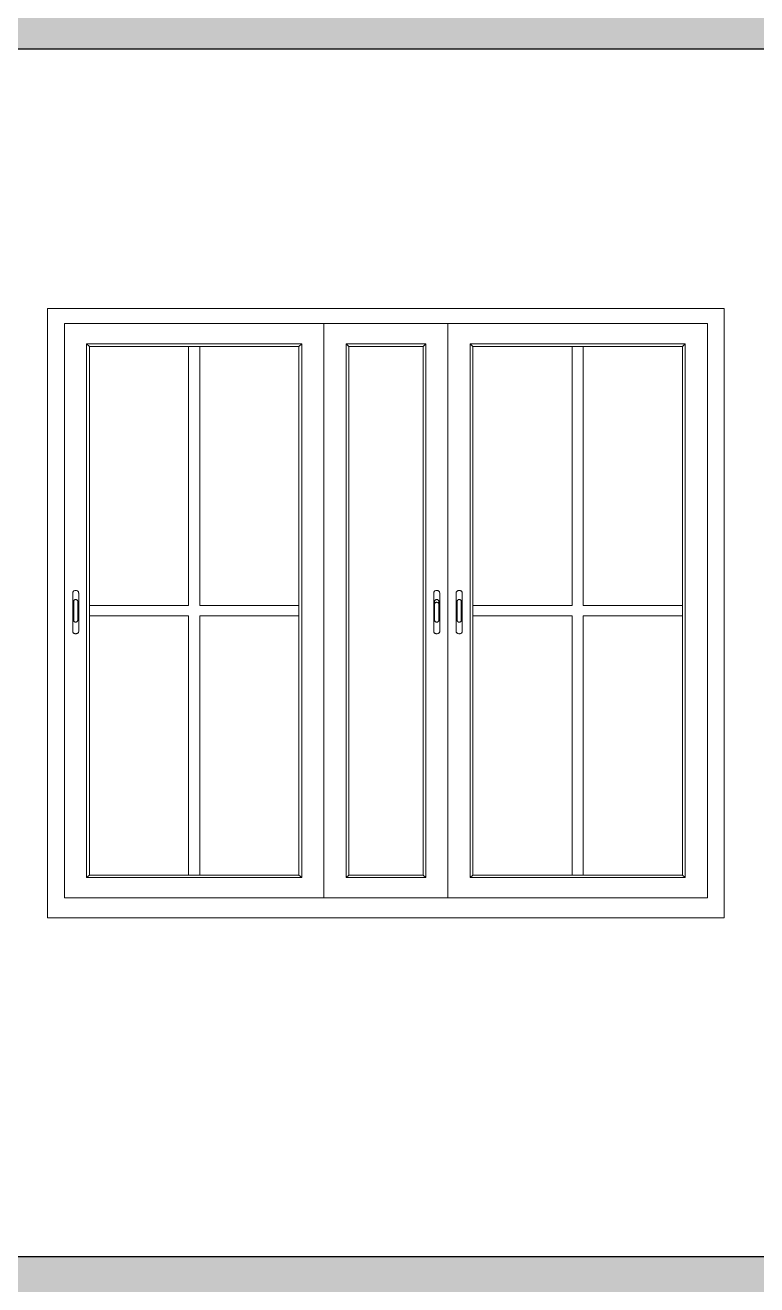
# Model space of a CAD drawing. Header units: inches. Extents: x -10117506 to -5032697, y -6529230 to -3254494.
# Drawn here: x -5063792.1 to -5063727.2, y -3264883.4 to -3264771.8 of the extents above; entities that cross this region are included whole.
import ezdxf

# ---------------------------------------------------------------- set-up
doc = ezdxf.new("R2010")
doc.units = ezdxf.units.IN
doc.header["$LTSCALE"] = 2
doc.header["$MEASUREMENT"] = 0
doc.linetypes.add('CENTER', pattern=[2, 1.25, -0.25, 0.25, -0.25])
doc.layers.get('0').update_dxf_attribs({"linetype": 'CONTINUOUS'})
for name, color, linetype, lineweight in [('Annotate-Bold.w', 187, 'CONTINUOUS', 18), ('Door-Window', 47, 'CONTINUOUS', 15), ('window', 4, 'CONTINUOUS', 13)]:
    doc.layers.add(name, color=color, linetype=linetype, lineweight=lineweight)
pattern_1 = [(50, (12864.6975, -5478.8364), (7.172601826, -0.62752135), [0.75, -8.25]), (355, (12864.6975, -5478.8364), (-1.387513336, 7.521921337), [0.6, -6.6]), (100.45144446, (12865.295, -5478.889), (5.785088467, 6.89439991), [0.63740192, -7.01142112]), (46.1842, (12864.6975, -5476.836), (10.672413307, -1.655192808), [1.125, -12.375]), (96.63563549, (12865.587, -5476.974), (9.346619457, 9.741186008), [0.95610342, -10.5171376]), (351.184164, (12864.698, -5476.836), (9.34661945, 9.741186003), [0.9, -9.90000001]), (21, (12865.6975, -5477.3364), (5.969070521, -4.0261889067), [0.75, -8.25]), (326, (12865.6975, -5477.3364), (2.433153319, 7.2515004505), [0.6, -6.6]), (71.45144474, (12866.195, -5477.672), (8.402223767, 3.225311528), [0.6374019, -7.01142112]), (37.5, (12864.6975, -5478.8364), (0.1215985532, 3.3289385383), [0, -6.52, 0, -6.7, 0, -6.625]), (7.5, (12864.6975, -5478.8364), (2.6306953744, 3.9441171188), [0, -3.82, 0, -6.37, 0, -2.525]), (327.5, (12862.4675, -5478.8364), (5.3382243617, -0.2255487173), [0, -2.5, 0, -7.8, 0, -10.35]), (317.5, (12861.4675, -5478.8364), (5.8318616934, 1.0010498233), [0, -3.25, 0, -5.18, 0, -7.35])]

msp = doc.modelspace()

# ---------------------------------------------------------------- hatches: boundary and pattern name
at = {"layer": 'Door-Window', "linetype": 'ByBlock'}
h = msp.add_hatch(dxfattribs=at)
h.set_pattern_fill('AR-CONC', color=256)
h.set_pattern_definition(pattern_1)
h.paths.add_polyline_path([(-5063804.11, -3264773.93), (-5063804.11, -3264782.93), (-5063795.11, -3264782.93), (-5063795.11, -3264773.93), (-5063675.11, -3264773.93), (-5063672.61, -3264773.93), (-5063672.61, -3264782.93), (-5063663.61, -3264782.93), (-5063663.61, -3264773.93), (-5063638.57, -3264773.93), (-5063558.57, -3264717.93), (-5063515.08, -3264717.93), (-5063515.08, -3264712.93), (-5063570.14, -3264712.93), (-5063570.14, -3264719.93), (-5063580.14, -3264719.93), (-5063580.14, -3264726.93), (-5063590.14, -3264726.93), (-5063590.14, -3264733.93), (-5063600.14, -3264733.93), (-5063600.14, -3264740.93), (-5063610.14, -3264740.93), (-5063610.14, -3264747.93), (-5063620.14, -3264747.93), (-5063620.14, -3264754.93), (-5063630.14, -3264754.93), (-5063630.14, -3264761.93), (-5063640.14, -3264761.93), (-5063640.14, -3264768.93), (-5063675.11, -3264768.93), (-5063822.11, -3264768.93), (-5063822.11, -3264773.93)])
h = msp.add_hatch(dxfattribs=at)
h.set_pattern_fill('AR-CONC', color=256)
h.set_pattern_definition(pattern_1)
h.paths.add_polyline_path([(-5063795.11, -3264885.93), (-5063672.61, -3264885.93), (-5063672.61, -3264894.93), (-5063663.61, -3264894.93), (-5063663.61, -3264885.93), (-5063638.57, -3264885.93), (-5063558.57, -3264829.93), (-5063515.08, -3264829.93), (-5063515.08, -3264824.93), (-5063570.14, -3264824.93), (-5063570.14, -3264831.93), (-5063580.14, -3264831.93), (-5063580.14, -3264838.93), (-5063590.14, -3264838.93), (-5063590.14, -3264845.93), (-5063600.14, -3264845.93), (-5063600.14, -3264852.93), (-5063610.14, -3264852.93), (-5063610.14, -3264859.93), (-5063620.14, -3264859.93), (-5063620.14, -3264866.93), (-5063630.14, -3264866.93), (-5063630.14, -3264873.93), (-5063640.14, -3264873.93), (-5063640.14, -3264880.93), (-5063804.11, -3264880.93), (-5063804.11, -3264894.93), (-5063795.11, -3264894.93)])

# ---------------------------------------------------------------- linework, layer by layer
at = {"ltscale": 0.5}
for p, q in [((-5063795.11, -3264773.93), (-5063675.11, -3264773.93)), ((-5063804.11, -3264880.93), (-5063640.14, -3264880.93))]:
    msp.add_line(p, q, dxfattribs=at)
at = {"layer": 'Annotate-Bold.w', "linetype": 'CENTER', "ltscale": 0.01}
msp.add_line((-5063860.65, -3264880.93), (-5063471.89, -3264880.93), dxfattribs=at)
at = {"layer": 'window'}
for p, q in [((-5063790.11, -3264850.93), (-5063790.11, -3264796.93)), ((-5063730.11, -3264796.93), (-5063790.11, -3264796.93)), ((-5063730.11, -3264850.93), (-5063730.11, -3264796.93)), ((-5063788.61, -3264849.15), (-5063788.61, -3264798.27)), ((-5063731.61, -3264798.27), (-5063788.61, -3264798.27)), ((-5063765.61, -3264798.27), (-5063765.61, -3264849.15)), ((-5063754.61, -3264798.27), (-5063754.61, -3264849.15)), ((-5063731.61, -3264798.27), (-5063731.61, -3264849.15)), ((-5063786.64, -3264847.36), (-5063786.64, -3264800.06)), ((-5063786.64, -3264800.06), (-5063767.57, -3264800.06)), ((-5063786.4, -3264800.29), (-5063786.64, -3264800.06)), ((-5063786.4, -3264847.13), (-5063786.4, -3264800.29)), ((-5063767.82, -3264800.29), (-5063786.4, -3264800.29)), ((-5063777.6, -3264800.29), (-5063777.6, -3264823.26)), ((-5063776.62, -3264800.29), (-5063776.62, -3264823.26)), ((-5063767.82, -3264800.29), (-5063767.57, -3264800.06)), ((-5063767.82, -3264800.29), (-5063767.82, -3264847.13)), ((-5063767.57, -3264800.06), (-5063767.57, -3264847.36)), ((-5063756.57, -3264800.06), (-5063763.64, -3264800.06)), ((-5063763.64, -3264800.06), (-5063763.64, -3264847.36)), ((-5063763.4, -3264800.29), (-5063763.64, -3264800.06)), ((-5063763.4, -3264800.29), (-5063763.4, -3264847.13)), ((-5063763.4, -3264800.29), (-5063756.82, -3264800.29)), ((-5063756.82, -3264800.29), (-5063756.57, -3264800.06)), ((-5063756.82, -3264847.13), (-5063756.82, -3264800.29)), ((-5063756.57, -3264847.36), (-5063756.57, -3264800.06)), ((-5063752.64, -3264847.36), (-5063752.64, -3264800.06)), ((-5063752.64, -3264800.06), (-5063733.57, -3264800.06)), ((-5063752.4, -3264800.29), (-5063752.64, -3264800.06)), ((-5063752.4, -3264847.13), (-5063752.4, -3264800.29)), ((-5063733.82, -3264800.29), (-5063752.4, -3264800.29)), ((-5063743.6, -3264800.29), (-5063743.6, -3264823.26)), ((-5063742.62, -3264800.29), (-5063742.62, -3264823.26)), ((-5063733.82, -3264800.29), (-5063733.57, -3264800.06)), ((-5063733.82, -3264800.29), (-5063733.82, -3264847.13)), ((-5063733.57, -3264800.06), (-5063733.57, -3264847.36)), ((-5063787.88, -3264822.11), (-5063787.87, -3264822.08)), ((-5063787.88, -3264822.14), (-5063787.87, -3264822.08)), ((-5063787.88, -3264822.14), (-5063787.88, -3264822.11)), ((-5063787.88, -3264825.53), (-5063787.88, -3264822.14)), ((-5063787.87, -3264822.08), (-5063787.85, -3264822.04)), ((-5063787.85, -3264822.04), (-5063787.83, -3264822.01)), ((-5063787.8, -3264821.99), (-5063787.83, -3264822.01)), ((-5063787.77, -3264821.96), (-5063787.8, -3264821.99)), ((-5063787.77, -3264821.96), (-5063787.74, -3264821.95)), ((-5063787.7, -3264821.93), (-5063787.74, -3264821.95)), ((-5063787.65, -3264821.93), (-5063787.7, -3264821.93)), ((-5063787.61, -3264821.92), (-5063787.65, -3264821.93)), ((-5063787.57, -3264821.93), (-5063787.61, -3264821.92)), ((-5063787.57, -3264821.93), (-5063787.53, -3264821.93)), ((-5063787.53, -3264821.93), (-5063787.49, -3264821.95)), ((-5063787.49, -3264821.95), (-5063787.45, -3264821.96)), ((-5063787.45, -3264821.96), (-5063787.42, -3264821.99)), ((-5063787.42, -3264821.99), (-5063787.39, -3264822.01)), ((-5063787.37, -3264822.04), (-5063787.39, -3264822.01)), ((-5063787.36, -3264822.08), (-5063787.37, -3264822.04)), ((-5063787.35, -3264822.11), (-5063787.36, -3264822.08)), ((-5063787.35, -3264822.11), (-5063787.34, -3264822.14)), ((-5063787.34, -3264822.14), (-5063787.34, -3264825.53)), ((-5063755.86, -3264822.08), (-5063755.87, -3264822.11)), ((-5063755.87, -3264822.11), (-5063755.87, -3264822.14)), ((-5063755.87, -3264822.14), (-5063755.87, -3264825.53)), ((-5063755.84, -3264822.04), (-5063755.86, -3264822.08)), ((-5063755.82, -3264822.01), (-5063755.84, -3264822.04)), ((-5063755.79, -3264821.99), (-5063755.82, -3264822.01)), ((-5063755.76, -3264821.96), (-5063755.79, -3264821.99)), ((-5063755.73, -3264821.95), (-5063755.76, -3264821.96)), ((-5063755.69, -3264821.93), (-5063755.73, -3264821.95)), ((-5063755.65, -3264821.93), (-5063755.69, -3264821.93)), ((-5063755.6, -3264821.92), (-5063755.65, -3264821.93)), ((-5063755.56, -3264821.93), (-5063755.6, -3264821.92)), ((-5063755.52, -3264821.93), (-5063755.56, -3264821.93)), ((-5063755.48, -3264821.95), (-5063755.52, -3264821.93)), ((-5063755.44, -3264821.96), (-5063755.48, -3264821.95)), ((-5063755.41, -3264821.99), (-5063755.44, -3264821.96)), ((-5063755.39, -3264822.01), (-5063755.41, -3264821.99)), ((-5063755.36, -3264822.04), (-5063755.39, -3264822.01)), ((-5063755.35, -3264822.08), (-5063755.36, -3264822.04)), ((-5063755.34, -3264822.11), (-5063755.35, -3264822.08)), ((-5063755.33, -3264822.14), (-5063755.35, -3264822.08)), ((-5063755.33, -3264822.14), (-5063755.34, -3264822.11)), ((-5063755.33, -3264825.53), (-5063755.33, -3264822.14)), ((-5063753.88, -3264822.11), (-5063753.87, -3264822.08)), ((-5063753.88, -3264822.14), (-5063753.87, -3264822.08)), ((-5063753.88, -3264822.14), (-5063753.88, -3264822.11)), ((-5063753.88, -3264825.53), (-5063753.88, -3264822.14)), ((-5063753.87, -3264822.08), (-5063753.85, -3264822.04)), ((-5063753.85, -3264822.04), (-5063753.83, -3264822.01)), ((-5063753.8, -3264821.99), (-5063753.83, -3264822.01)), ((-5063753.77, -3264821.96), (-5063753.8, -3264821.99)), ((-5063753.77, -3264821.96), (-5063753.74, -3264821.95)), ((-5063753.7, -3264821.93), (-5063753.74, -3264821.95)), ((-5063753.65, -3264821.93), (-5063753.7, -3264821.93)), ((-5063753.61, -3264821.92), (-5063753.65, -3264821.93)), ((-5063753.57, -3264821.93), (-5063753.61, -3264821.92)), ((-5063753.57, -3264821.93), (-5063753.53, -3264821.93)), ((-5063753.53, -3264821.93), (-5063753.49, -3264821.95)), ((-5063753.49, -3264821.95), (-5063753.45, -3264821.96)), ((-5063753.45, -3264821.96), (-5063753.42, -3264821.99)), ((-5063753.42, -3264821.99), (-5063753.39, -3264822.01)), ((-5063753.37, -3264822.04), (-5063753.39, -3264822.01)), ((-5063753.36, -3264822.08), (-5063753.37, -3264822.04)), ((-5063753.35, -3264822.11), (-5063753.36, -3264822.08)), ((-5063753.35, -3264822.11), (-5063753.34, -3264822.14)), ((-5063753.34, -3264822.14), (-5063753.34, -3264825.53)), ((-5063787.77, -3264822.79), (-5063787.79, -3264822.82)), ((-5063787.79, -3264822.82), (-5063787.79, -3264822.84)), ((-5063787.79, -3264822.84), (-5063787.79, -3264822.86)), ((-5063787.79, -3264822.86), (-5063787.79, -3264824.57)), ((-5063787.76, -3264822.77), (-5063787.77, -3264822.79)), ((-5063787.74, -3264822.76), (-5063787.76, -3264822.77)), ((-5063787.72, -3264822.74), (-5063787.74, -3264822.76)), ((-5063787.7, -3264822.73), (-5063787.72, -3264822.74)), ((-5063787.67, -3264822.72), (-5063787.7, -3264822.73)), ((-5063787.64, -3264822.71), (-5063787.67, -3264822.72)), ((-5063787.61, -3264822.71), (-5063787.64, -3264822.71)), ((-5063787.58, -3264822.71), (-5063787.61, -3264822.71)), ((-5063787.56, -3264822.72), (-5063787.58, -3264822.71)), ((-5063787.53, -3264822.73), (-5063787.56, -3264822.72)), ((-5063787.51, -3264822.74), (-5063787.53, -3264822.73)), ((-5063787.48, -3264822.76), (-5063787.51, -3264822.74)), ((-5063787.47, -3264822.77), (-5063787.48, -3264822.76)), ((-5063787.45, -3264822.79), (-5063787.47, -3264822.77)), ((-5063787.44, -3264822.82), (-5063787.45, -3264822.79)), ((-5063787.43, -3264822.84), (-5063787.44, -3264822.82)), ((-5063787.43, -3264822.86), (-5063787.43, -3264822.84)), ((-5063787.43, -3264824.57), (-5063787.43, -3264822.86)), ((-5063786.4, -3264823.26), (-5063777.6, -3264823.26)), ((-5063776.62, -3264823.26), (-5063767.82, -3264823.26)), ((-5063755.79, -3264822.86), (-5063755.78, -3264822.84)), ((-5063755.79, -3264823.11), (-5063755.79, -3264822.86)), ((-5063755.79, -3264823.11), (-5063755.78, -3264823.09)), ((-5063755.79, -3264824.57), (-5063755.79, -3264823.11)), ((-5063755.78, -3264822.82), (-5063755.77, -3264822.79)), ((-5063755.78, -3264822.84), (-5063755.78, -3264822.82)), ((-5063755.78, -3264823.06), (-5063755.77, -3264823.04)), ((-5063755.78, -3264823.09), (-5063755.78, -3264823.06)), ((-5063755.77, -3264822.79), (-5063755.75, -3264822.77)), ((-5063755.77, -3264823.04), (-5063755.75, -3264823.02)), ((-5063755.75, -3264822.77), (-5063755.73, -3264822.76)), ((-5063755.75, -3264823.02), (-5063755.73, -3264823.01)), ((-5063755.73, -3264822.76), (-5063755.71, -3264822.74)), ((-5063755.73, -3264823.01), (-5063755.71, -3264822.99)), ((-5063755.71, -3264822.74), (-5063755.69, -3264822.73)), ((-5063755.71, -3264822.99), (-5063755.69, -3264822.98)), ((-5063755.69, -3264822.73), (-5063755.66, -3264822.72)), ((-5063755.69, -3264822.98), (-5063755.66, -3264822.97)), ((-5063755.66, -3264822.72), (-5063755.63, -3264822.71)), ((-5063755.66, -3264822.97), (-5063755.63, -3264822.96)), ((-5063755.63, -3264822.71), (-5063755.6, -3264822.71)), ((-5063755.63, -3264822.96), (-5063755.6, -3264822.96)), ((-5063755.6, -3264822.71), (-5063755.58, -3264822.71)), ((-5063755.6, -3264822.96), (-5063755.58, -3264822.96)), ((-5063755.58, -3264822.71), (-5063755.55, -3264822.72)), ((-5063755.58, -3264822.96), (-5063755.55, -3264822.97)), ((-5063755.55, -3264822.72), (-5063755.52, -3264822.73)), ((-5063755.55, -3264822.97), (-5063755.52, -3264822.98)), ((-5063755.52, -3264822.73), (-5063755.5, -3264822.74)), ((-5063755.52, -3264822.98), (-5063755.5, -3264822.99)), ((-5063755.5, -3264822.74), (-5063755.48, -3264822.76)), ((-5063755.5, -3264822.99), (-5063755.48, -3264823.01)), ((-5063755.48, -3264822.76), (-5063755.46, -3264822.77)), ((-5063755.48, -3264823.01), (-5063755.46, -3264823.02)), ((-5063755.46, -3264822.77), (-5063755.44, -3264822.79)), ((-5063755.46, -3264823.02), (-5063755.44, -3264823.04)), ((-5063755.44, -3264822.79), (-5063755.43, -3264822.82)), ((-5063755.44, -3264823.04), (-5063755.43, -3264823.06)), ((-5063755.43, -3264822.82), (-5063755.42, -3264822.84)), ((-5063755.43, -3264823.06), (-5063755.42, -3264823.09)), ((-5063755.42, -3264822.84), (-5063755.42, -3264822.86)), ((-5063755.42, -3264824.57), (-5063755.42, -3264822.86)), ((-5063755.42, -3264823.09), (-5063755.42, -3264823.11)), ((-5063753.77, -3264822.79), (-5063753.79, -3264822.82)), ((-5063753.79, -3264822.82), (-5063753.79, -3264822.84)), ((-5063753.79, -3264822.84), (-5063753.79, -3264822.86)), ((-5063753.79, -3264822.86), (-5063753.79, -3264824.57)), ((-5063753.76, -3264822.77), (-5063753.77, -3264822.79)), ((-5063753.74, -3264822.76), (-5063753.76, -3264822.77)), ((-5063753.72, -3264822.74), (-5063753.74, -3264822.76)), ((-5063753.7, -3264822.73), (-5063753.72, -3264822.74)), ((-5063753.67, -3264822.72), (-5063753.7, -3264822.73)), ((-5063753.64, -3264822.71), (-5063753.67, -3264822.72)), ((-5063753.61, -3264822.71), (-5063753.64, -3264822.71)), ((-5063753.58, -3264822.71), (-5063753.61, -3264822.71)), ((-5063753.56, -3264822.72), (-5063753.58, -3264822.71)), ((-5063753.53, -3264822.73), (-5063753.56, -3264822.72)), ((-5063753.51, -3264822.74), (-5063753.53, -3264822.73)), ((-5063753.48, -3264822.76), (-5063753.51, -3264822.74)), ((-5063753.47, -3264822.77), (-5063753.48, -3264822.76)), ((-5063753.45, -3264822.79), (-5063753.47, -3264822.77)), ((-5063753.44, -3264822.82), (-5063753.45, -3264822.79)), ((-5063753.43, -3264822.84), (-5063753.44, -3264822.82)), ((-5063753.43, -3264822.86), (-5063753.43, -3264822.84)), ((-5063753.43, -3264824.57), (-5063753.43, -3264822.86)), ((-5063752.4, -3264823.26), (-5063743.6, -3264823.26)), ((-5063742.62, -3264823.26), (-5063733.82, -3264823.26)), ((-5063787.79, -3264824.59), (-5063787.79, -3264824.57)), ((-5063787.79, -3264824.61), (-5063787.79, -3264824.59)), ((-5063787.77, -3264824.64), (-5063787.79, -3264824.61)), ((-5063787.76, -3264824.66), (-5063787.77, -3264824.64)), ((-5063787.74, -3264824.67), (-5063787.76, -3264824.66)), ((-5063787.72, -3264824.69), (-5063787.74, -3264824.67)), ((-5063787.7, -3264824.7), (-5063787.72, -3264824.69)), ((-5063787.67, -3264824.71), (-5063787.7, -3264824.7)), ((-5063787.64, -3264824.72), (-5063787.67, -3264824.71)), ((-5063787.61, -3264824.72), (-5063787.64, -3264824.72)), ((-5063787.58, -3264824.72), (-5063787.61, -3264824.72)), ((-5063787.56, -3264824.71), (-5063787.58, -3264824.72)), ((-5063787.53, -3264824.7), (-5063787.56, -3264824.71)), ((-5063787.51, -3264824.69), (-5063787.53, -3264824.7)), ((-5063787.48, -3264824.67), (-5063787.51, -3264824.69)), ((-5063787.47, -3264824.66), (-5063787.48, -3264824.67)), ((-5063787.45, -3264824.64), (-5063787.47, -3264824.66)), ((-5063787.44, -3264824.61), (-5063787.45, -3264824.64)), ((-5063787.43, -3264824.59), (-5063787.44, -3264824.61)), ((-5063787.43, -3264824.57), (-5063787.43, -3264824.59)), ((-5063786.4, -3264824.16), (-5063777.6, -3264824.16)), ((-5063777.6, -3264824.16), (-5063777.6, -3264847.13)), ((-5063776.62, -3264824.16), (-5063767.82, -3264824.16)), ((-5063776.62, -3264824.16), (-5063776.62, -3264847.13)), ((-5063755.79, -3264824.57), (-5063755.78, -3264824.59)), ((-5063755.78, -3264824.59), (-5063755.78, -3264824.61)), ((-5063755.78, -3264824.61), (-5063755.77, -3264824.64)), ((-5063755.77, -3264824.64), (-5063755.75, -3264824.66)), ((-5063755.75, -3264824.66), (-5063755.73, -3264824.67)), ((-5063755.73, -3264824.67), (-5063755.71, -3264824.69)), ((-5063755.71, -3264824.69), (-5063755.69, -3264824.7)), ((-5063755.69, -3264824.7), (-5063755.66, -3264824.71)), ((-5063755.66, -3264824.71), (-5063755.63, -3264824.72)), ((-5063755.63, -3264824.72), (-5063755.6, -3264824.72)), ((-5063755.6, -3264824.72), (-5063755.58, -3264824.72)), ((-5063755.58, -3264824.72), (-5063755.55, -3264824.71)), ((-5063755.55, -3264824.71), (-5063755.52, -3264824.7)), ((-5063755.52, -3264824.7), (-5063755.5, -3264824.69)), ((-5063755.5, -3264824.69), (-5063755.48, -3264824.67)), ((-5063755.48, -3264824.67), (-5063755.46, -3264824.66)), ((-5063755.46, -3264824.66), (-5063755.44, -3264824.64)), ((-5063755.44, -3264824.64), (-5063755.43, -3264824.61)), ((-5063755.43, -3264824.61), (-5063755.42, -3264824.59)), ((-5063755.42, -3264824.59), (-5063755.42, -3264824.57)), ((-5063753.79, -3264824.59), (-5063753.79, -3264824.57)), ((-5063753.79, -3264824.61), (-5063753.79, -3264824.59)), ((-5063753.77, -3264824.64), (-5063753.79, -3264824.61)), ((-5063753.76, -3264824.66), (-5063753.77, -3264824.64)), ((-5063753.74, -3264824.67), (-5063753.76, -3264824.66)), ((-5063753.72, -3264824.69), (-5063753.74, -3264824.67)), ((-5063753.7, -3264824.7), (-5063753.72, -3264824.69)), ((-5063753.67, -3264824.71), (-5063753.7, -3264824.7)), ((-5063753.64, -3264824.72), (-5063753.67, -3264824.71)), ((-5063753.61, -3264824.72), (-5063753.64, -3264824.72)), ((-5063753.58, -3264824.72), (-5063753.61, -3264824.72)), ((-5063753.56, -3264824.71), (-5063753.58, -3264824.72)), ((-5063753.53, -3264824.7), (-5063753.56, -3264824.71)), ((-5063753.51, -3264824.69), (-5063753.53, -3264824.7)), ((-5063753.48, -3264824.67), (-5063753.51, -3264824.69)), ((-5063753.47, -3264824.66), (-5063753.48, -3264824.67)), ((-5063753.45, -3264824.64), (-5063753.47, -3264824.66)), ((-5063753.44, -3264824.61), (-5063753.45, -3264824.64)), ((-5063753.43, -3264824.59), (-5063753.44, -3264824.61)), ((-5063753.43, -3264824.57), (-5063753.43, -3264824.59)), ((-5063752.4, -3264824.16), (-5063743.6, -3264824.16)), ((-5063743.6, -3264824.16), (-5063743.6, -3264847.13)), ((-5063742.62, -3264824.16), (-5063733.82, -3264824.16)), ((-5063742.62, -3264824.16), (-5063742.62, -3264847.13)), ((-5063787.88, -3264825.57), (-5063787.88, -3264825.53)), ((-5063787.87, -3264825.6), (-5063787.88, -3264825.57)), ((-5063787.87, -3264825.6), (-5063787.85, -3264825.64)), ((-5063787.85, -3264825.64), (-5063787.83, -3264825.66)), ((-5063787.83, -3264825.66), (-5063787.8, -3264825.69)), ((-5063787.77, -3264825.71), (-5063787.8, -3264825.69)), ((-5063787.74, -3264825.73), (-5063787.77, -3264825.71)), ((-5063787.74, -3264825.73), (-5063787.7, -3264825.74)), ((-5063787.65, -3264825.75), (-5063787.7, -3264825.74)), ((-5063787.61, -3264825.76), (-5063787.65, -3264825.75)), ((-5063787.61, -3264825.76), (-5063787.57, -3264825.75)), ((-5063787.57, -3264825.75), (-5063787.53, -3264825.74)), ((-5063787.49, -3264825.73), (-5063787.53, -3264825.74)), ((-5063787.45, -3264825.71), (-5063787.49, -3264825.73)), ((-5063787.45, -3264825.71), (-5063787.42, -3264825.69)), ((-5063787.42, -3264825.69), (-5063787.39, -3264825.66)), ((-5063787.39, -3264825.66), (-5063787.37, -3264825.64)), ((-5063787.36, -3264825.6), (-5063787.37, -3264825.64)), ((-5063787.34, -3264825.53), (-5063787.36, -3264825.6)), ((-5063787.35, -3264825.57), (-5063787.36, -3264825.6)), ((-5063787.35, -3264825.57), (-5063787.34, -3264825.53)), ((-5063755.87, -3264825.57), (-5063755.87, -3264825.53)), ((-5063755.87, -3264825.53), (-5063755.86, -3264825.6)), ((-5063755.87, -3264825.57), (-5063755.86, -3264825.6)), ((-5063755.86, -3264825.6), (-5063755.84, -3264825.64)), ((-5063755.84, -3264825.64), (-5063755.82, -3264825.66)), ((-5063755.82, -3264825.66), (-5063755.79, -3264825.69)), ((-5063755.79, -3264825.69), (-5063755.76, -3264825.71)), ((-5063755.76, -3264825.71), (-5063755.73, -3264825.73)), ((-5063755.73, -3264825.73), (-5063755.69, -3264825.74)), ((-5063755.69, -3264825.74), (-5063755.65, -3264825.75)), ((-5063755.65, -3264825.75), (-5063755.6, -3264825.76)), ((-5063755.6, -3264825.76), (-5063755.56, -3264825.75)), ((-5063755.56, -3264825.75), (-5063755.52, -3264825.74)), ((-5063755.52, -3264825.74), (-5063755.48, -3264825.73)), ((-5063755.48, -3264825.73), (-5063755.44, -3264825.71)), ((-5063755.44, -3264825.71), (-5063755.41, -3264825.69)), ((-5063755.41, -3264825.69), (-5063755.39, -3264825.66)), ((-5063755.39, -3264825.66), (-5063755.36, -3264825.64)), ((-5063755.36, -3264825.64), (-5063755.35, -3264825.6)), ((-5063755.35, -3264825.6), (-5063755.34, -3264825.57)), ((-5063755.34, -3264825.57), (-5063755.33, -3264825.53)), ((-5063753.88, -3264825.57), (-5063753.88, -3264825.53)), ((-5063753.87, -3264825.6), (-5063753.88, -3264825.57)), ((-5063753.87, -3264825.6), (-5063753.85, -3264825.64)), ((-5063753.85, -3264825.64), (-5063753.83, -3264825.66)), ((-5063753.83, -3264825.66), (-5063753.8, -3264825.69)), ((-5063753.77, -3264825.71), (-5063753.8, -3264825.69)), ((-5063753.74, -3264825.73), (-5063753.77, -3264825.71)), ((-5063753.74, -3264825.73), (-5063753.7, -3264825.74)), ((-5063753.65, -3264825.75), (-5063753.7, -3264825.74)), ((-5063753.61, -3264825.76), (-5063753.65, -3264825.75)), ((-5063753.61, -3264825.76), (-5063753.57, -3264825.75)), ((-5063753.57, -3264825.75), (-5063753.53, -3264825.74)), ((-5063753.49, -3264825.73), (-5063753.53, -3264825.74)), ((-5063753.45, -3264825.71), (-5063753.49, -3264825.73)), ((-5063753.45, -3264825.71), (-5063753.42, -3264825.69)), ((-5063753.42, -3264825.69), (-5063753.39, -3264825.66)), ((-5063753.39, -3264825.66), (-5063753.37, -3264825.64)), ((-5063753.36, -3264825.6), (-5063753.37, -3264825.64)), ((-5063753.34, -3264825.53), (-5063753.36, -3264825.6)), ((-5063753.35, -3264825.57), (-5063753.36, -3264825.6)), ((-5063753.35, -3264825.57), (-5063753.34, -3264825.53)), ((-5063786.64, -3264847.36), (-5063786.4, -3264847.13)), ((-5063767.82, -3264847.13), (-5063786.4, -3264847.13)), ((-5063767.82, -3264847.13), (-5063767.57, -3264847.36)), ((-5063763.4, -3264847.13), (-5063763.64, -3264847.36)), ((-5063763.4, -3264847.13), (-5063756.82, -3264847.13)), ((-5063756.57, -3264847.36), (-5063756.82, -3264847.13)), ((-5063752.64, -3264847.36), (-5063752.4, -3264847.13)), ((-5063733.82, -3264847.13), (-5063752.4, -3264847.13)), ((-5063733.82, -3264847.13), (-5063733.57, -3264847.36)), ((-5063767.57, -3264847.36), (-5063786.64, -3264847.36)), ((-5063763.64, -3264847.36), (-5063756.57, -3264847.36)), ((-5063733.57, -3264847.36), (-5063752.64, -3264847.36)), ((-5063788.61, -3264849.15), (-5063765.61, -3264849.15)), ((-5063754.61, -3264849.15), (-5063765.61, -3264849.15)), ((-5063754.61, -3264849.15), (-5063731.61, -3264849.15)), ((-5063730.11, -3264850.93), (-5063790.11, -3264850.93))]:
    msp.add_line(p, q, dxfattribs=at)

doc.saveas('drawing.dxf')
